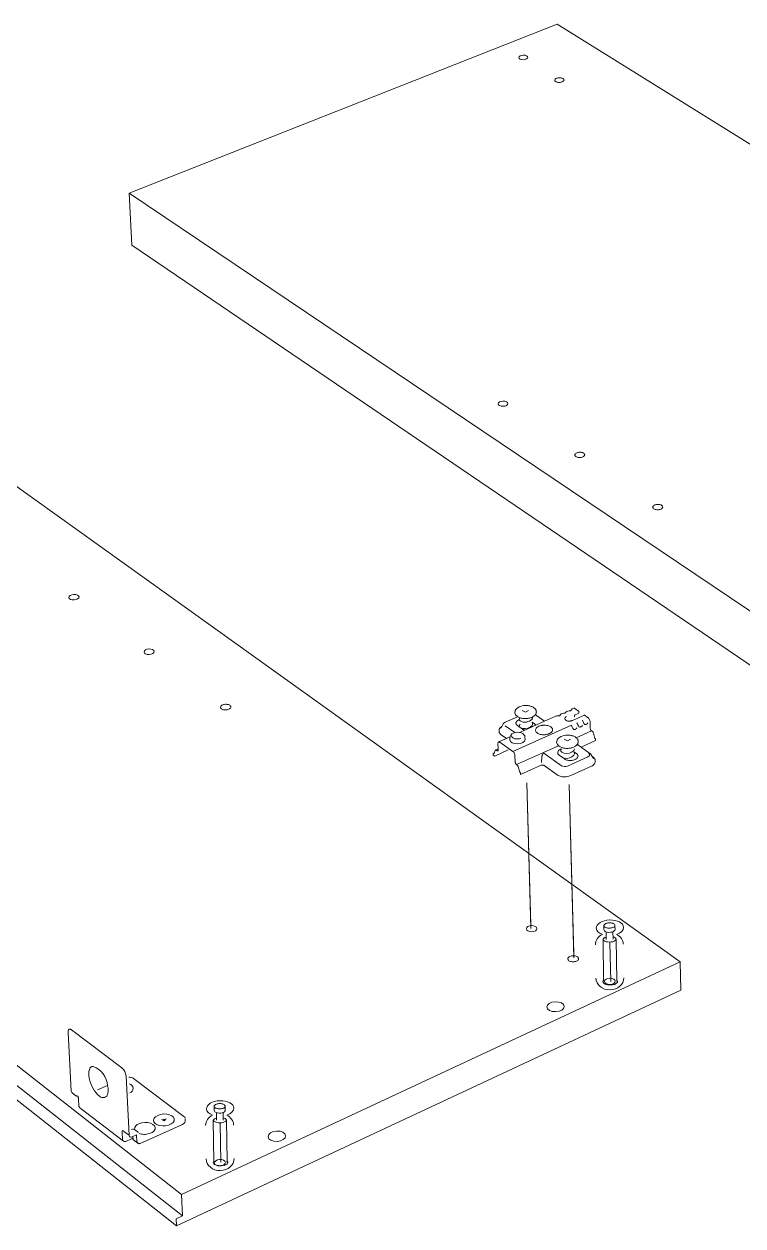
# Model space of a CAD drawing. Header units: metres. Extents: x -0.7 to 7.4, y 0 to 11.2.
# Drawn here: x 0.3107 to 0.3516, y 0.6545 to 0.7228 of the extents above; entities that cross this region are included whole.
import ezdxf

# ---------------------------------------------------------------- set-up
doc = ezdxf.new("R2010")
doc.units = ezdxf.units.M
doc.header["$MEASUREMENT"] = 0
for name, color, linetype, lineweight in [('PDF5_Geometry_Num_Penna__1', 255, 'Continuous', 18), ('PDF5_Geometry_Num_Penna__7', 7, 'Continuous', 18), ('PDF5_Solid Fills_Num_Penna__1', 255, 'Continuous', 18)]:
    doc.layers.add(name, color=color, linetype=linetype, lineweight=lineweight)

msp = doc.modelspace()

# ---------------------------------------------------------------- hatches: boundary and pattern name
at = {"layer": 'PDF5_Solid Fills_Num_Penna__1', "linetype": 'Continuous', "lineweight": 18}
msp.add_hatch(color=255, dxfattribs=at).paths.add_polyline_path([(0.3185090257184826, 0.6605215823742453), (0.3187101090518158, 0.6604175129298009), (0.3188487507184825, 0.6605836712631341)])

# ---------------------------------------------------------------- linework, layer by layer
at = {"layer": 'PDF5_Geometry_Num_Penna__1', "color": 255, "linetype": 'Continuous', "lineweight": 18, "flags": 128}
for points in [[(0.3395320412740381, 0.6715806718186897), (0.3393171996073714, 0.6796557551520231)], [(0.3419780612740381, 0.669942019040912), (0.3417215918295937, 0.6795679134853564)]]:
    msp.add_lwpolyline(points, dxfattribs=at)
at = {"layer": 'PDF5_Geometry_Num_Penna__7', "color": 7, "linetype": 'Continuous', "lineweight": 18, "flags": 128}
for points in [[(0.391122475162927, 0.6916322432075787), (0.3410375557184826, 0.7227835793186898), (0.3167029446073714, 0.7131668570964675)], [(0.3168495237740381, 0.7102076159853564), (0.3167027682184826, 0.7131670687631342)], [(0.3167027682184826, 0.7131669276520232), (0.3660084015518159, 0.6800075804298009)], [(0.3660013812740381, 0.6768644362631342), (0.3168495590518159, 0.7102075807075787)], [(0.3480627723851492, 0.6678812323742453), (0.3480345501629269, 0.6694807268186898), (0.2972105612740381, 0.7058609351520231), (0.2700763057184826, 0.6951463684853564)], [(0.3193747423851492, 0.6548808773742453), (0.319733870162927, 0.6550487995964676), (0.3196710757184826, 0.6562722329298009), (0.2700761646073714, 0.6951462273742453)], [(0.2698853118295937, 0.6934811515409119), (0.319394145162927, 0.6544755709853565), (0.3480626312740381, 0.6678814793186898)], [(0.3197337643295937, 0.6550488701520231), (0.2701878893295936, 0.6939990645964675)], [(0.3390390343295936, 0.683763570152023), (0.3392263593295937, 0.6836750229298009), (0.3394027482184825, 0.683763570152023)], [(0.3392350729407048, 0.6840526009853564), (0.3392812868295936, 0.6840526009853564), (0.3393306757184825, 0.684050131540912), (0.3393811229407048, 0.6840466037631342), (0.3394280423851492, 0.684040606540912), (0.3394749618295936, 0.6840307287631342), (0.3395176479407048, 0.6840190870964675), (0.339561745162927, 0.6840067398742453), (0.3396023146073714, 0.6839908648742453), (0.3396393562740381, 0.6839746370964674), (0.3396774562740381, 0.6839531176520232), (0.3397113229407047, 0.6839312454298008), (0.3397420146073714, 0.6839093732075786), (0.3397705896073714, 0.6838846787631342), (0.3397924618295937, 0.6838571620964675), (0.3398139812740381, 0.6838250593186898), (0.3398291507184825, 0.6837950732075786), (0.3398422034962603, 0.6837633232075787), (0.3398510229407047, 0.6837322787631342), (0.3398545507184825, 0.6837012343186897), (0.3398510229407047, 0.6836673676520231), (0.3398450257184825, 0.6836289148742453), (0.3398330312740381, 0.6835957537631342), (0.3398171562740381, 0.6835611815409119), (0.3397924618295937, 0.6835266093186898), (0.3397642396073714, 0.6834955648742452), (0.339733195162927, 0.6834638148742453), (0.3397021507184825, 0.6834426482075786), (0.3396704007184825, 0.6834207759853564), (0.3396333590518159, 0.6833985509853564)], [(0.3380849115518159, 0.6831021823742452), (0.3380725643295937, 0.6830961851520231), (0.3380478698851492, 0.6830841907075786), (0.3380203532184826, 0.6830661990409119), (0.3379949532184826, 0.6830467962631342), (0.3379762559962604, 0.6830284518186898), (0.3379575587740381, 0.6830062268186897), (0.3379452115518159, 0.6829815323742453), (0.3378824171073715, 0.6828689962631341)], [(0.338789267662927, 0.6834178479298009), (0.3380851232184826, 0.6831021118186897)], [(0.3388574948851492, 0.6832495729298008), (0.3388670198851492, 0.6832559229298009), (0.338876897662927, 0.6832580395964675)], [(0.3394059584962603, 0.6827448537631342), (0.3403217696073714, 0.6831561926520231)], [(0.3396114515518159, 0.6831092732075786), (0.3397511515518159, 0.6830094370964676), (0.3397670265518159, 0.6829967370964675), (0.3397829015518159, 0.6829843898742453), (0.3397924265518159, 0.6829723954298008), (0.3398047737740381, 0.6829593426520231), (0.3398139459962604, 0.6829469954298009), (0.3398234709962603, 0.6829314732075786)], [(0.3397953193295936, 0.6835266093186898), (0.3403216637740381, 0.6831561926520231), (0.3410011137740381, 0.6834616982075786)], [(0.3410189290518159, 0.6834676248742454), (0.3411720346073714, 0.6834736220964676)], [(0.3417761665518159, 0.6831717148742452), (0.3417948637740381, 0.6831741843186897), (0.3418195582184825, 0.6831780648742453), (0.3418449582184826, 0.6831844148742453), (0.3418724748851492, 0.6831897065409119), (0.3418975221073715, 0.6832020537631343)], [(0.3418974515518159, 0.6832021948742453), (0.3419105043295936, 0.6831997254298009)], [(0.3425734090518159, 0.683504666540912), (0.3425864618295936, 0.683504666540912), (0.3419105396073714, 0.6831998665409119)], [(0.3420221584962603, 0.6834020082075787), (0.3420193362740381, 0.6835113693186897)], [(0.3427917784962604, 0.6833582637631341), (0.3425864618295936, 0.683504666540912)], [(0.3429068546073714, 0.6831279351520231), (0.3429040323851492, 0.6831649768186898), (0.3428952129407047, 0.6832020184853564), (0.3428793379407047, 0.6832401184853564), (0.3428634629407047, 0.6832778657075786), (0.3428419434962603, 0.6833082045964676), (0.3428172490518159, 0.683336074040912), (0.3427918490518159, 0.6833582990409119)], [(0.3429164854407047, 0.6827727584853565), (0.3429069604407047, 0.6831280057075787)], [(0.337882487662927, 0.6828690315409119), (0.3378584987740381, 0.6828538620964676), (0.3378295709962603, 0.6828288148742453), (0.3378020543295936, 0.6828009454298009), (0.3377763015518159, 0.6827727232075786), (0.3377611321073715, 0.6827420315409121), (0.3377452571073714, 0.6827109870964675), (0.3377399654407048, 0.6826767676520231), (0.337736437662927, 0.6826418426520231), (0.3377399654407048, 0.6825670537631342)], [(0.3378515137740381, 0.6823896770964676), (0.3378116498851492, 0.6824210743186897), (0.337783427662927, 0.6824552937631343), (0.3377583804407048, 0.6824926882075786), (0.337745327662927, 0.6825293770964675), (0.3377400359962603, 0.6825667715409119)], [(0.3378825229407048, 0.6828688904298008), (0.3378204340518159, 0.6827570598742453)], [(0.3386335515518159, 0.6825143840409119), (0.3380849821073714, 0.6829038507075786)], [(0.3391909757184826, 0.682648051540912), (0.3391662812740381, 0.6826568709853564), (0.339144056274038, 0.6826635737631342), (0.3391253590518159, 0.6826727459853564), (0.3391101896073714, 0.6826829765409119), (0.3390911396073714, 0.6826917959853565), (0.3390724423851492, 0.6827044959853564), (0.3387768146073714, 0.6829165154298009)], [(0.3389353529407048, 0.6829906693186898), (0.3389106584962603, 0.6829687970964675), (0.3388947834962603, 0.6829405748742453), (0.3388856112740382, 0.6829127054298009), (0.3388884334962604, 0.682888716540912)], [(0.338910552662927, 0.6825209104298009), (0.339228052662927, 0.6826637854298009)], [(0.3392281937740381, 0.6826637148742453), (0.3394059937740381, 0.6827448537631342)], [(0.3405869173851492, 0.6824551173742452), (0.3405304729407047, 0.6824332451520231), (0.3404712062740381, 0.6824177229298009), (0.3404055896073714, 0.6824018479298009), (0.340371370162927, 0.6823993784853564), (0.3403375034962604, 0.6823954979298008), (0.3402687118295937, 0.6823930284853564), (0.340203095162927, 0.6823954979298008), (0.3401378312740381, 0.6824018479298009), (0.3400785646073714, 0.6824145479298008), (0.3400260007184825, 0.6824304229298009), (0.3399790812740381, 0.6824491201520231), (0.3399385118295937, 0.6824709923742452), (0.339901470162927, 0.6824925118186898), (0.3398732479407047, 0.6825168534853564), (0.3398446729407048, 0.6825450757075786), (0.3398263284962603, 0.682572945152023), (0.3398139812740381, 0.6826050479298008), (0.3398048090518159, 0.6826392673742453), (0.3398083368295936, 0.6826766618186897), (0.3398171562740381, 0.6827133507075787), (0.3398358534962603, 0.6827479229298009), (0.3398482007184825, 0.682766620152023), (0.3398640757184825, 0.6827846118186898), (0.3398827729407047, 0.6828008395964675), (0.339901470162927, 0.6828163618186898), (0.3399448618295937, 0.6828474062631342), (0.3399949562740381, 0.6828728062631342)], [(0.3399950621073715, 0.682872841540912), (0.3400508009962603, 0.6828943609853564), (0.3401093621073715, 0.6829127054298009), (0.3401756843295937, 0.6829254054298008), (0.3402067287740381, 0.6829285804298009), (0.3402437704407048, 0.6829314026520231), (0.3403093871073715, 0.682934577652023), (0.3403781787740381, 0.6829314026520231), (0.340440267662927, 0.6829254054298008), (0.3405020037740381, 0.6829127054298009), (0.3405517454407048, 0.6828975359853564), (0.3405986648851492, 0.6828784859853564), (0.3406399398851492, 0.682860141540912), (0.3406766287740381, 0.682834741540912), (0.3407076732184826, 0.6828103998742453), (0.3407330732184826, 0.6827821776520231), (0.3407517704407048, 0.6827546609853564), (0.340767292662927, 0.6827229109853564), (0.3407739954407048, 0.6826886915409119), (0.3407739954407048, 0.6826512970964675), (0.340764117662927, 0.682613902652023), (0.3407454204407048, 0.6825793304298009), (0.3407330732184826, 0.6825606332075786), (0.3407143759962604, 0.6825422887631342), (0.3406985009962603, 0.6825271193186897), (0.3406798037740382, 0.6825112443186897), (0.3406364121073715, 0.6824794943186898), (0.3405870232184826, 0.6824551526520231)], [(0.3420635040518158, 0.6826980048742454), (0.3420874929407048, 0.6827131743186897), (0.342115715162927, 0.682735046540912), (0.3421372346073714, 0.682760446540912), (0.3421626346073715, 0.6827911382075786)], [(0.3421158562740381, 0.682224824040912), (0.342990745162927, 0.6826199351520231)], [(0.3423776879407048, 0.6828408093186897), (0.3424023823851492, 0.6828570370964676), (0.3424306046073715, 0.6828757343186898), (0.3424528296073714, 0.682903956540912), (0.3424739962740381, 0.6829346482075787)], [(0.3426925773851492, 0.6829815323742453), (0.3427172718295936, 0.6829967018186898), (0.3427423190518158, 0.683018574040912), (0.3427670134962603, 0.6830443268186898), (0.3427881801629269, 0.6830743129298009)], [(0.3429909215518159, 0.6826199704298009), (0.3429729298851493, 0.6826351398742453), (0.3429538798851492, 0.6826605398742454), (0.3429380048851493, 0.6826852343186898), (0.3429260104407049, 0.682716631540912), (0.3429200132184826, 0.6827448537631342), (0.3429164854407048, 0.6827727232075786)], [(0.343025352662927, 0.6825949937631342), (0.3429907804407048, 0.6826200409853564)], [(0.3430970371073714, 0.6824894073742452), (0.343088217662927, 0.6825144545964675), (0.343075517662927, 0.682539149040912), (0.3430599954407048, 0.6825606684853565), (0.3430441204407048, 0.6825793657075786), (0.3430254232184826, 0.6825948879298008)], [(0.3431845259962603, 0.6821841487631342), (0.3430970371073714, 0.682489301540912)], [(0.3375310504407048, 0.6815240309853564), (0.3376806282184826, 0.6815924698742454), (0.3376711032184825, 0.6818940948742452)], [(0.3376709973851492, 0.6818942712631342), (0.3376738196073715, 0.6819260212631342), (0.3376805223851492, 0.6819503629298008), (0.3376928696073714, 0.6819690601520231), (0.3377080390518159, 0.681981760152023)], [(0.3381477765518159, 0.6821777282075786), (0.3377082154407048, 0.6819815837631342), (0.3377240904407048, 0.6819840532075786), (0.3377399654407048, 0.6819840532075786), (0.337758662662927, 0.6819784087631342), (0.3377763015518159, 0.681966061540912)], [(0.3386370087740381, 0.6812055784853563), (0.3386334809962603, 0.6812405034853564), (0.3386239559962604, 0.6812771923742452), (0.3386080809962603, 0.6813181145964675), (0.3385929115518159, 0.6813551562631341), (0.3385713921073715, 0.6813869062631341), (0.3385459921073715, 0.6814147757075787), (0.338521297662927, 0.6814366479298009), (0.3377765837740381, 0.6819658145964675)], [(0.3378514784962603, 0.6823898182075786), (0.3381478118295936, 0.6821777987631342), (0.3383496007184825, 0.682271637652023)], [(0.3383496712740381, 0.6820999407075786), (0.3383468490518158, 0.682224824040912)], [(0.3411100162740381, 0.6817702698742453), (0.3387238273851492, 0.6806950032075787), (0.338705130162927, 0.6807105254298008), (0.338686080162927, 0.6807320448742453), (0.3386709107184825, 0.6807602670964675), (0.3386582107184826, 0.6807916643186898), (0.3386493912740381, 0.680819886540912), (0.3386458634962603, 0.6808481087631343)], [(0.339210272662927, 0.6821278454298009), (0.3392032171073714, 0.6822523759853564)], [(0.3414313262740381, 0.6821329959853564), (0.3416186512740381, 0.6820440959853564), (0.341795040162927, 0.6821329959853564)], [(0.3416114898851492, 0.6823676284853564), (0.3416612315518159, 0.6823676284853564), (0.3417077982184826, 0.6823676284853564), (0.3417575398851492, 0.6823612784853564), (0.3418044593295936, 0.6823552812631342), (0.3418506732184826, 0.6823457562631342), (0.3418947704407048, 0.682333409040912), (0.341938867662927, 0.6823214145964676), (0.3419787315518159, 0.6823055395964676), (0.3420193009962603, 0.6822871951520231), (0.342053167662927, 0.6822677923742453), (0.3420877398851492, 0.6822459201520231), (0.3421191371073715, 0.6822215784853565), (0.3421470065518159, 0.6821968840409119), (0.3421724065518159, 0.682168309040912), (0.3421935732184825, 0.6821376173742453), (0.3422094482184825, 0.682106220152023), (0.3422217954407047, 0.6820751757075787), (0.3422281454407048, 0.6820437784853564), (0.342230967662927, 0.6820099118186898), (0.342230967662927, 0.6819781618186898), (0.342224617662927, 0.6819411201520231), (0.3422122704407048, 0.6819061951520231), (0.3421935732184825, 0.6818723284853564), (0.3421724065518159, 0.6818384618186898), (0.3421441843295936, 0.6818042423742453), (0.3421124343295937, 0.6817760201520231), (0.3420813898851492, 0.6817502673742454), (0.3420475232184825, 0.6817294534853564), (0.3420097759962604, 0.6817075812631342)], [(0.3421751229407048, 0.681844459040912), (0.3424026646073715, 0.6816828868186897)], [(0.3422247234962603, 0.6818100279298008), (0.3421876818295936, 0.6818565945964675)], [(0.3424025234962603, 0.6816825693186898), (0.3432244957184826, 0.6820561609853565), (0.3432244957184826, 0.682131302652023)], [(0.3432024471073715, 0.6821715898742453), (0.3431844554407047, 0.6821842898742453)], [(0.3432244957184826, 0.6821314437631343), (0.3432216734962604, 0.6821466132075786), (0.3432128540518159, 0.6821596659853565), (0.3432026234962604, 0.6821716604298009)], [(0.337400205162927, 0.6812405387631342), (0.3373966773851492, 0.6813181498742453)], [(0.3373967832184825, 0.6813180793186897), (0.3374031332184825, 0.6813332487631342)], [(0.3374842721073714, 0.6811813073742453), (0.3374003109962603, 0.681240574040912)], [(0.3374498762740381, 0.6813524398742453), (0.3374029568295937, 0.6813333898742453), (0.3374153040518159, 0.6813312732075787)], [(0.3374152687740381, 0.6813311320964676), (0.3374343187740381, 0.6813180793186897), (0.3374498409962603, 0.681352651540912)], [(0.3374436321073714, 0.6813430559853564), (0.3374154098851492, 0.681331061540912)], [(0.3374498057184825, 0.6813525104298008), (0.3375118946073715, 0.6815017354298009)], [(0.3382538921073714, 0.6815265004298009), (0.3374841309962604, 0.6811811309853565)], [(0.3375311209962603, 0.6815239251520231), (0.3375180682184826, 0.6815147529298008), (0.3375117182184826, 0.6815020529298008)], [(0.3375779698851492, 0.6815146118186898), (0.3375585671073715, 0.681523784040912), (0.3375426921073714, 0.6815266062631342), (0.3375310504407048, 0.681523784040912)], [(0.3375779698851492, 0.6815147882075786), (0.3376118365518159, 0.6814890354298009), (0.3376301809962604, 0.6814795104298008), (0.3376460559962604, 0.6814773937631342), (0.3376619309962603, 0.6814795104298008), (0.337673572662927, 0.6814929159853564), (0.3376806282184826, 0.6815147882075786), (0.3376806282184826, 0.6815366604298009), (0.3376806282184826, 0.6815923993186898)], [(0.3386459693295937, 0.680847967652023), (0.3386371498851492, 0.6812056843186897)], [(0.3402722043295937, 0.6813525809853563), (0.3402471571073715, 0.6813211837631342), (0.3402252848851492, 0.6812901393186898), (0.340206587662927, 0.6812587420964675), (0.340190712662927, 0.6812308726520231), (0.3401755432184826, 0.6811970059853565), (0.3401695459962604, 0.6811811309853565), (0.3401624904407048, 0.6811656087631343), (0.3401444987740381, 0.6808100087631342)], [(0.3411534432184826, 0.6812278387631342), (0.3414522459962603, 0.6810158193186897), (0.3414928154407048, 0.6809911248742453), (0.3415365598851492, 0.6809696054298009), (0.3415894765518159, 0.6809537304298009), (0.3416452154407048, 0.6809417359853565), (0.3417016598851492, 0.6809318582075786), (0.3417573987740381, 0.6809290359853564), (0.3418141959962603, 0.6809290359853564), (0.3418699348851492, 0.6809350332075786), (0.3419193237740381, 0.6809417359853565), (0.3419662432184826, 0.6809537304298009), (0.3420096348851492, 0.6809657248742453), (0.3420505571073714, 0.6809815998742453), (0.3420911265518159, 0.680999591540912), (0.3421253459962603, 0.6810221693186898), (0.3421532154407048, 0.6810472165409119), (0.3421779098851492, 0.6810719109853565), (0.3421997821073714, 0.6811033082075787), (0.3422149515518159, 0.6811339998742453), (0.3422220071073714, 0.6811685720964675), (0.3422191848851492, 0.681199616540912), (0.3422096598851492, 0.6812334832075787), (0.3421902571073714, 0.6812680554298008), (0.342165562662927, 0.681296277652023), (0.3421316959962604, 0.6813213248742452), (0.3419912904407048, 0.6814239832075787)], [(0.341231160162927, 0.6815671404298008), (0.341240685162927, 0.6815706682075787)], [(0.3420069890518159, 0.6817075459853564), (0.3419724168295937, 0.681692376540912), (0.3419283196073714, 0.6816726209853564), (0.3418856334962603, 0.6816574515409121), (0.3418387140518159, 0.681644751540912), (0.3417921473851492, 0.6816355793186897), (0.341741700162927, 0.6816264070964675), (0.3416947807184826, 0.6816204098742453), (0.3416453918295937, 0.6816168820964675), (0.3415963557184826, 0.6816168820964675), (0.3415459084962603, 0.6816168820964675), (0.3414993418295937, 0.6816228793186898), (0.3414524223851492, 0.6816295820964675), (0.3414055029407048, 0.6816355793186897), (0.3413585834962603, 0.6816486320964675), (0.3413151918295936, 0.6816606265409121), (0.3412964946073715, 0.681666976540912)], [(0.3424024882184826, 0.6816827457075786), (0.3429006104407047, 0.6813310262631342)], [(0.3429006457184826, 0.6813311673742454), (0.3429165207184826, 0.6813181145964675), (0.342931690162927, 0.6813054145964675), (0.3429440373851492, 0.6812902451520231), (0.342957090162927, 0.6812747229298008), (0.3429687318295937, 0.681258847929801)], [(0.3429688729407048, 0.6812588126520231), (0.3430348423851493, 0.6811558015409119)], [(0.3430720604407048, 0.6811275793186897), (0.3430350187740381, 0.6811558015409119), (0.343106632662927, 0.6810411487631343)], [(0.3431935571073715, 0.6809319287631342), (0.3431935571073715, 0.6809566232075787), (0.3431872071073714, 0.6809848454298009), (0.3431748598851492, 0.6810095398742453), (0.343162512662927, 0.6810349398742453), (0.343146637662927, 0.6810596343186898), (0.343124412662927, 0.681084681540912), (0.3430997182184826, 0.6811062009853565), (0.3430722015518159, 0.6811277204298009), (0.3430535043295937, 0.6811277204298009)], [(0.3387238273851492, 0.6806948973742454), (0.3387583996073715, 0.6806705557075787), (0.3387767440518158, 0.6806546807075787), (0.3387926190518159, 0.6806359834853564), (0.3388049662740381, 0.6806141112631342), (0.3388169607184826, 0.680589064040912), (0.3388264857184826, 0.6805611945964675), (0.3389167968295937, 0.6802563945964675)], [(0.3402968634962604, 0.680645402652023), (0.3402753440518159, 0.6806581026520231), (0.3402471218295937, 0.6806672748742453), (0.3402157246073714, 0.6806704498742453), (0.340184680162927, 0.6806704498742453), (0.3401536357184826, 0.6806640998742454), (0.3401254134962604, 0.6806545748742453), (0.3389573662740381, 0.6801282304298009)], [(0.3418168418295937, 0.6800752432075787), (0.341757575162927, 0.6800505487631342), (0.3416919584962604, 0.6800314987631342), (0.341627400162927, 0.6800163293186897), (0.3415550807184826, 0.6800071570964675), (0.3414834668295937, 0.6800036293186897), (0.3414118529407048, 0.6800036293186897), (0.3413405918295937, 0.6800092737631341), (0.341271800162927, 0.680022326540912), (0.3412065362740381, 0.6800378487631342), (0.3411472696073715, 0.6800593682075787), (0.3410911779407048, 0.6800847682075787), (0.3410446112740381, 0.6801154598742454), (0.3402967223851492, 0.6806453320964675)], [(0.3431969437740381, 0.6808536826520231), (0.3431934159962603, 0.6808138187631342), (0.3431775409962603, 0.6807732493186898), (0.3431563743295937, 0.6807358548742454), (0.3431246243295937, 0.6806984604298009), (0.3430847604407048, 0.6806607132075786), (0.3430378409962603, 0.6806303743186898), (0.3429821021073715, 0.6806017993186898), (0.3418168771073714, 0.6800751020964675)], [(0.3431934865518159, 0.6809318582075786), (0.3431970143295937, 0.6808535415409119)], [(0.3389574015518159, 0.6802030545964676), (0.3389545793295937, 0.6802189295964676), (0.3389450543295937, 0.6802340990409119), (0.3389355293295937, 0.6802432712631342), (0.3389168321073714, 0.680256324040912)], [(0.3389574015518159, 0.6801283009853565), (0.3389574015518159, 0.6802030898742454)], [(0.339534440162927, 0.6713868909853564), (0.3393143068295937, 0.6796556493186898)], [(0.3419808129407048, 0.6697111965409119), (0.3417183462740381, 0.6795678076520231)], [(0.3443236454407048, 0.671541584040912), (0.3443180009962603, 0.6715172423742454), (0.3443070648851492, 0.6714988979298009), (0.3442901315518159, 0.6714816118186898), (0.3442675537740381, 0.6714653840409119), (0.3442403898851492, 0.6714505673742454), (0.3442075815518159, 0.6714371618186897), (0.3441719509962603, 0.6714262257075786), (0.344132792662927, 0.6714170534853564), (0.3440918704407047, 0.6714103507075786), (0.3440477732184825, 0.671406470152023), (0.3440043815518158, 0.6714043534853564), (0.3439602843295936, 0.6714057645964675), (0.3439175982184826, 0.6714092923742453), (0.3438763232184825, 0.6714152895964676), (0.3438385759962603, 0.6714237562631342), (0.3438032982184825, 0.6714346923742452), (0.3437715482184825, 0.6714473923742453), (0.3437447371073714, 0.6714615034853564), (0.343723217662927, 0.6714777312631343), (0.3437069898851492, 0.6714950173742453), (0.3436971121073714, 0.6715126562631342), (0.3436928787740381, 0.6715313534853564)], [(0.3438246059962604, 0.6708883454298009), (0.3437826254407048, 0.6708745870964675), (0.3437487587740381, 0.6708604759853564), (0.3437191254407048, 0.6708442482075787), (0.3436937254407048, 0.6708266093186898), (0.3436729115518159, 0.6708065009853564), (0.3436577421073714, 0.6707846287631343), (0.3436492754407048, 0.6707648732075787), (0.3436453948851492, 0.6707430009853564)], [(0.343820372662927, 0.6711896176520231), (0.343826722662927, 0.6707606398742453)], [(0.3442116032184825, 0.6707655787631343), (0.3442052532184825, 0.6711949093186897)], [(0.3436453948851492, 0.6707348870964676), (0.3436771448851492, 0.668416431540912)], [(0.3440289348851492, 0.6705896837631342), (0.3440779709962604, 0.668373886540912)], [(0.3196710757184826, 0.6562722329298009), (0.3480344090518159, 0.6694805857075786)], [(0.3166848471073715, 0.6629298551520231), (0.3167381165518159, 0.6629266801520232), (0.3167913859962603, 0.6629199773742454), (0.3168383054407047, 0.6629072773742453), (0.3168827554407048, 0.6628917551520231), (0.3169229721073714, 0.6628734107075787), (0.3169568387740381, 0.6628508329298008)], [(0.3169566623851492, 0.662850974040912), (0.3198116929407048, 0.6606993823742453)], [(0.3136774165518159, 0.6618762843186897), (0.3136989359962603, 0.6618674648742453), (0.3137271582184826, 0.6618614676520231), (0.3137599665518159, 0.6618642898742453), (0.313774077662927, 0.661839595429801), (0.3137927748851492, 0.6618117259853564), (0.313805827662927, 0.6617831509853564), (0.313815352662927, 0.661752106540912), (0.313818527662927, 0.6617207093186898)], [(0.313855675162927, 0.6612456587631342), (0.3138433279407048, 0.661255536540912), (0.3138186334962603, 0.6617208504298009)], [(0.3163761312740381, 0.6593036523742453), (0.3138932812740381, 0.6611955995964675), (0.3138714090518159, 0.6612178245964675), (0.3138558868295937, 0.661245694040912)], [(0.3221640857184826, 0.6612684834853565), (0.3221584412740381, 0.6612441418186897), (0.322147505162927, 0.6612254445964675), (0.3221305718295937, 0.6612085112631343), (0.3221079940518159, 0.6611922834853564), (0.322080830162927, 0.6611774668186897), (0.3220480218295936, 0.6611637084853564), (0.3220123912740381, 0.6611531251520231), (0.3219732329407047, 0.6611439529298009), (0.3219323107184826, 0.6611372501520231), (0.3218882134962603, 0.6611333695964675), (0.3218448218295937, 0.6611316057075787), (0.3218007246073715, 0.6611330168186897), (0.3217580384962603, 0.6611361918186898), (0.3217167634962603, 0.661142189040912), (0.3216790162740381, 0.6611506557075786), (0.3216437384962604, 0.6611615918186897), (0.3216119884962603, 0.6611742918186897), (0.3215851773851492, 0.6611884029298009), (0.3215636579407048, 0.6612046307075787), (0.321547430162927, 0.6612215640409119), (0.3215375523851492, 0.6612395557075786), (0.3215333190518159, 0.6612582529298009)], [(0.3198116223851492, 0.6606993470964675), (0.3198391390518159, 0.6606746526520231), (0.3198617168295937, 0.660643255429801), (0.3198772390518159, 0.6606150332075786), (0.3198804140518159, 0.6605839887631342)], [(0.3198900096073715, 0.660428131540912), (0.3198769568295937, 0.6605463120964675)], [(0.3216650815518159, 0.6606150332075786), (0.3216231009962603, 0.6606016276520231), (0.3215892343295937, 0.660587516540912), (0.3215596009962604, 0.6605712887631342), (0.3215342009962603, 0.6605532970964676), (0.3215133871073714, 0.6605331887631342), (0.321498217662927, 0.6605116693186898), (0.3214897509962603, 0.6604919137631342), (0.3214858704407048, 0.660470041540912)], [(0.3216608482184826, 0.6609163054298008), (0.3216671982184826, 0.6604873276520231)], [(0.3220520787740381, 0.6604926193186897), (0.3220457287740381, 0.6609215970964675)], [(0.3163702398851492, 0.6598812554298009), (0.316351542662927, 0.6598904276520231), (0.3163321398851492, 0.6598943082075787), (0.3163169704407048, 0.659887605429801), (0.3163077982184825, 0.6598749054298009), (0.316300742662927, 0.6598565609853564), (0.316300742662927, 0.6598315137631342), (0.316326142662927, 0.6593626720964676)], [(0.3173291957184826, 0.6591630704298008), (0.3197302012740381, 0.6602372787631342)], [(0.3187743146073714, 0.6601748370964675), (0.3187213979407048, 0.6601681343186898), (0.3186684812740381, 0.6601653120964676), (0.3186155646073714, 0.6601653120964676)], [(0.3214862232184825, 0.6604619276520232), (0.3215176204407048, 0.6581431193186899)], [(0.321869375162927, 0.6603169359853565), (0.3219184112740381, 0.6581011387631343)], [(0.3163260721073715, 0.6593627426520231), (0.3163419471073715, 0.6593405176520231), (0.3163567637740381, 0.6593218204298009), (0.3163761665518159, 0.6593034759853564)], [(0.3163761665518159, 0.6593035465409119), (0.3164012137740381, 0.6592883770964676), (0.3164322582184826, 0.6592816743186898), (0.3164668304407048, 0.659278146540912), (0.3165042248851492, 0.6592848493186898), (0.3165416193295937, 0.6592975493186898)], [(0.3165415487740381, 0.6592975493186898), (0.3167976654407048, 0.6594132604298009)], [(0.316863670162927, 0.659540401540912), (0.3168280396073714, 0.6595284070964675), (0.3167952312740381, 0.6595248793186897), (0.3167627757184826, 0.6595319348742453), (0.3167384340518159, 0.6595471043186898), (0.3167165618295937, 0.6595661543186897), (0.3167042146073715, 0.6595940237631343), (0.3166975118295937, 0.6596285959853564)], [(0.3167976654407048, 0.6594131545964675), (0.3168280043295937, 0.6594258545964675), (0.316860812662927, 0.659428324040912), (0.3168911515518159, 0.6594318518186898), (0.3169229015518159, 0.6594258545964675), (0.3169229015518159, 0.6594406712631342), (0.3169197265518159, 0.659453724040912), (0.3169137293295937, 0.6595659073742454)], [(0.3171227148851493, 0.6596563243186898), (0.3168637759962603, 0.6595402604298009)], [(0.3171944346073715, 0.6591757704298008), (0.3169721846073714, 0.6593436926520231), (0.3169503123851493, 0.6593659176520231), (0.3169354957184826, 0.6593937870964676), (0.3169227957184826, 0.6594258898742453)], [(0.3171413415518159, 0.6592849551520231), (0.3171226443295937, 0.6596564301520231)], [(0.3171943993295936, 0.6591757351520231), (0.3171725271073715, 0.6591976073742453), (0.3171570048851493, 0.659221949040912), (0.3171443048851492, 0.6592501712631342), (0.317141482662927, 0.6592850962631341)], [(0.3173073940518159, 0.6591531926520231), (0.3172752912740381, 0.6591500176520231), (0.3172442468295937, 0.6591531926520231), (0.3172160246073715, 0.6591598954298008), (0.317194505162927, 0.6591757704298008)], [(0.3175413209962603, 0.6596809834853564), (0.3174690015518159, 0.6596845112631342), (0.3174002098851492, 0.6596901557075787), (0.3173317709962603, 0.6597063834853564), (0.3172693293295937, 0.6597222584853565)], [(0.3176873709962603, 0.6596878626520231), (0.3176129348851492, 0.6596808070964676), (0.3175413209962603, 0.6596808070964676)], [(0.319374777662927, 0.6548809126520231), (0.3193941804407048, 0.6544755709853565)]]:
    msp.add_lwpolyline(points, dxfattribs=at)
for points in [[(0.3409527832184825, 0.7195124473742454), (0.3409845332184825, 0.7194969251520231), (0.3410215748851493, 0.7194845779298008), (0.3410624971073715, 0.7194750529298009), (0.3411058887740381, 0.7194687029298008), (0.3411524554407048, 0.7194658807075787), (0.3411993748851492, 0.7194687029298008), (0.3412434721073715, 0.7194750529298009), (0.3412868637740381, 0.7194845779298008), (0.3413242582184826, 0.7194969251520231), (0.341358477662927, 0.7195124473742454), (0.3413866998851492, 0.7195311445964675), (0.3414082193295936, 0.7195530168186898), (0.3414205665518159, 0.7195752418186897), (0.3414276221073715, 0.7195967612631342), (0.3414233887740381, 0.7196182807075787), (0.3414145693295937, 0.7196405057075786), (0.3413958721073714, 0.719662025152023), (0.341374352662927, 0.7196810751520232), (0.341342602662927, 0.7196965973742453), (0.3413055609962604, 0.7197089445964675), (0.3412649915518159, 0.7197212918186898), (0.3412215998851492, 0.7197276418186898), (0.3411746804407048, 0.7197276418186898), (0.3411277609962603, 0.7197276418186898), (0.3410836637740381, 0.7197212918186898), (0.3410402721073714, 0.7197121195964675), (0.3410032304407048, 0.7196997723742453), (0.3409686582184825, 0.7196810751520232), (0.3409411415518159, 0.719665552929801), (0.3409189165518159, 0.7196436807075787), (0.3409065693295937, 0.7196214557075786), (0.3408998665518159, 0.7195999362631342), (0.3409030415518159, 0.7195752418186897), (0.3409129193295937, 0.7195530168186898), (0.3409280887740381, 0.7195311445964675)], [(0.3420945132184826, 0.698199201540912), (0.3421290854407048, 0.6981805043186897), (0.3421689493295936, 0.6981681570964675), (0.3422130465518159, 0.6981558098742453), (0.3422599659962604, 0.698149812652023), (0.3423061798851492, 0.6981462848742453), (0.3423562743295936, 0.698149812652023), (0.3424031937740382, 0.6981558098742453), (0.3424501132184826, 0.6981653348742454), (0.342490682662927, 0.6981805043186897), (0.3425280771073715, 0.698199201540912), (0.3425562993295937, 0.6982210737631342), (0.3425774659962603, 0.6982432987631342), (0.3425933409962603, 0.6982683459853565), (0.3425996909962604, 0.6982933932075787), (0.3425968687740381, 0.6983212626520231), (0.3425869909962603, 0.6983459570964675), (0.3425686465518159, 0.6983678293186898), (0.3425404243295937, 0.698389701540912), (0.3425093798851492, 0.6984083987631342), (0.3424688104407048, 0.6984242737631342), (0.3424250659962603, 0.6984362682075786), (0.3423784993295937, 0.6984426182075787), (0.3423308743295937, 0.6984454404298008), (0.342281132662927, 0.6984426182075787), (0.3422349187740382, 0.6984362682075786), (0.3421883521073715, 0.6984242737631342), (0.3421474298851492, 0.6984115737631342), (0.3421103882184826, 0.6983925237631341), (0.3420821659962603, 0.6983710043186898), (0.3420599409962604, 0.6983459570964675), (0.3420440659962603, 0.6983212626520231), (0.3420380687740381, 0.698295862652023), (0.3420415965518159, 0.6982711682075786), (0.3420511215518159, 0.6982461209853564), (0.3420691132184825, 0.6982210737631342)], [(0.3465317873851492, 0.6952371029298008), (0.3465628318295937, 0.6952180529298009), (0.3466034012740381, 0.6952028834853564), (0.3466467929407048, 0.6951901834853564), (0.3466937123851492, 0.6951841862631343), (0.3467434540518159, 0.6951810112631343), (0.3467935484962604, 0.6951841862631343), (0.3468404679407048, 0.6951901834853564), (0.3468873873851492, 0.6951997084853565), (0.3469272512740381, 0.6952155834853565), (0.3469653512740381, 0.6952342807075786), (0.3469935734962603, 0.6952558001520232), (0.3470182679407048, 0.6952808473742453), (0.347030615162927, 0.6953055418186898), (0.347036965162927, 0.6953309418186897), (0.3470334373851492, 0.6953588112631343), (0.347024265162927, 0.6953838584853564), (0.347005215162927, 0.6954085529298009), (0.3469776984962603, 0.6954300723742454), (0.3469431262740381, 0.6954494751520232), (0.3469025568295937, 0.6954649973742453), (0.346859165162927, 0.6954738168186898), (0.3468122457184825, 0.6954840473742453), (0.3467625040518159, 0.6954840473742453), (0.3467155846073715, 0.6954840473742453), (0.346665490162927, 0.6954738168186898), (0.3466220984962604, 0.6954649973742453), (0.3465787068295937, 0.6954494751520232), (0.3465441346073714, 0.6954300723742454), (0.3465123846073714, 0.6954085529298009), (0.3464912179407048, 0.6953866807075787), (0.3464753429407048, 0.6953588112631343), (0.3464696984962604, 0.6953337640409121), (0.3464725207184826, 0.6953087168186898), (0.3464848679407048, 0.6952808473742453), (0.346503565162927, 0.6952589751520232)], [(0.3219537948851492, 0.6838622773742453), (0.3219848393295937, 0.6838400523742454), (0.3220254087740381, 0.683824530152023), (0.3220695059962603, 0.6838121829298008), (0.322119247662927, 0.6838058329298009), (0.3221686365518159, 0.6838023051520231), (0.3222183782184825, 0.6838058329298009), (0.3222688254407048, 0.6838121829298008), (0.3223182143295937, 0.683824530152023), (0.3223623115518159, 0.6838400523742454), (0.3223997059962603, 0.6838587495964675), (0.3224314559962603, 0.683880269040912), (0.3224561504407047, 0.6839081384853564), (0.322474847662927, 0.6839335384853564), (0.3224801393295937, 0.6839621134853565), (0.3224801393295937, 0.6839896301520231), (0.3224713198851492, 0.6840182051520232), (0.322452622662927, 0.6840421940409119), (0.322427222662927, 0.6840682995964675), (0.3223933559962603, 0.6840862912631341), (0.3223534921073714, 0.6841021662631342), (0.3223093948851492, 0.6841141607075787), (0.3222624754407048, 0.6841205107075786), (0.3222095587740381, 0.6841240384853564), (0.3221598171073715, 0.6841240384853564), (0.3221093698851492, 0.6841141607075787), (0.3220628032184826, 0.6841021662631342), (0.3220194115518159, 0.6840862912631341), (0.3219784893295937, 0.6840682995964675), (0.3219474448851493, 0.6840460745964675), (0.3219227504407048, 0.6840206745964675), (0.3219068754407048, 0.6839920995964676), (0.3218973504407048, 0.6839645829298009), (0.3218973504407048, 0.6839367134853565), (0.3219068754407048, 0.6839081384853564), (0.321925572662927, 0.6838841495964676)], [(0.3417072690518159, 0.6695486012631342), (0.3417425468295937, 0.6695274345964675), (0.3417852329407048, 0.6695083845964676), (0.341832505162927, 0.6694967429298009), (0.3418822468295937, 0.6694868651520232), (0.3419351634962603, 0.6694836901520231), (0.3419884329407047, 0.6694868651520232), (0.3420378218295936, 0.6694967429298009), (0.3420882690518159, 0.6695083845964676), (0.3421316607184826, 0.6695242595964676), (0.342172230162927, 0.6695464845964675), (0.3422032746073714, 0.6695708262631341), (0.3422283218295936, 0.6695990484853565), (0.3422438440518159, 0.6696265651520231), (0.3422501940518159, 0.6696583151520231), (0.3422501940518159, 0.6696890068186897), (0.3422378468295937, 0.6697175818186898), (0.3422156218295937, 0.669745804040912), (0.342188105162927, 0.6697701457075786), (0.3421538857184825, 0.6697920179298009), (0.3421104940518159, 0.6698107151520231), (0.3420635746073715, 0.6698230623742453), (0.3420131273851492, 0.6698301179298009), (0.3419602107184825, 0.6698325873742453), (0.3419069412740381, 0.6698301179298009), (0.3418575523851492, 0.6698230623742453), (0.341807105162927, 0.6698107151520231), (0.3417644190518159, 0.6697920179298009), (0.3417231440518159, 0.6697740262631342), (0.3416920996073714, 0.6697482734853564), (0.341667405162927, 0.6697200512631342), (0.341651530162927, 0.6696890068186897), (0.341645180162927, 0.669661490152023), (0.341645180162927, 0.6696304457075787), (0.3416575273851492, 0.6696022234853565), (0.3416797523851492, 0.669574354040912)]]:
    msp.add_lwpolyline(points, close=True, dxfattribs=at)
for points in [[(0.341629940162927, 0.6837413804298008, -0.00671736808467436), (0.341791865162927, 0.6837540804298009), (0.3418416068295937, 0.6838161693186897), (0.3418885262740381, 0.6838602665409119), (0.3419753096073714, 0.6838969554298009), (0.3419911846073714, 0.683902952652023), (0.3420098818295936, 0.6839008359853564), (0.3420282262740381, 0.6838941332075786), (0.3420477348851492, 0.6838809393186898), (0.3422502293295936, 0.6837380643186898), (0.3422618709962603, 0.6837288920964676), (0.3422682209962604, 0.6837168976520231), (0.3422717487740381, 0.6837013754298009), (0.3422715723851493, 0.6836235173742453), (0.3420193362740381, 0.683511334040912)], [(0.3390696907184825, 0.6827546609853564, 0.2696897869304529), (0.3396147323851492, 0.6829222657075786), (0.3396306073851492, 0.682956485152023), (0.3396394268295936, 0.6829942323742453), (0.3396394268295936, 0.6830316268186898), (0.3396306073851492, 0.6830661990409119), (0.3396210823851493, 0.6830841907075786), (0.3396083823851492, 0.6831021823742452)], [(0.3424741373851492, 0.683215106540912, 0.04542930610672516), (0.3425892134962603, 0.6829844604298009), (0.3426146134962603, 0.6829756409853563), (0.3426396607184825, 0.6829721132075787), (0.342664355162927, 0.6829721132075787), (0.3426925773851492, 0.6829816382075786)], [(0.3385211918295937, 0.6814366126520232), (0.3418450640518159, 0.6829346482075787, 0.05888393957107625), (0.3419635973851492, 0.6827011093186898), (0.3419854696073714, 0.6826919370964675), (0.3420098112740381, 0.6826887620964676), (0.3420345057184825, 0.6826919370964675), (0.3420634334962603, 0.6826979343186897)], [(0.3421592832184825, 0.6830743834853565, 0.0349290632250594), (0.3422750296073714, 0.682844584040912), (0.3422997240518159, 0.6828322368186898), (0.3423247712740381, 0.682828709040912), (0.3423494657184826, 0.6828322368186898), (0.3423776879407048, 0.6828407034853564)], [(0.3428449421073714, 0.6813180087631342), (0.3428601115518159, 0.6813031920964676), (0.3428696365518159, 0.681283436540912), (0.3428759865518159, 0.6812682670964675), (0.3428759865518159, 0.6812530976520231), (0.3428759865518159, 0.6812333420964676), (0.3428696365518159, 0.6812181726520231), (0.3428601115518159, 0.6812030032075787), (0.3428481171073715, 0.6811843059853564), (0.3428290671073714, 0.6811712532075787), (0.3428068421073714, 0.6811557309853564), (0.342782147662927, 0.6811433837631342), (0.3416169579407049, 0.6806143229298005, -0.2250710314684547), (0.3412807607184825, 0.6806326673742453), (0.3402721690518158, 0.6813526868186898)], [(0.3414557737740381, 0.6810625976520231, 0.2666738596198476), (0.3419911493295937, 0.6812309079298009), (0.3420070243295937, 0.6812679495964675), (0.3420165493295936, 0.6813053440409119), (0.3420130215518159, 0.6813430912631342), (0.3420034965518159, 0.6813773107075787), (0.3419974993295937, 0.6813960079298008), (0.3419855048851492, 0.6814147051520232)], [(0.3443269615518159, 0.6713293176520231), (0.3443234337740381, 0.6715409843186898, 0.3169118938022166), (0.3442119559962603, 0.6716683370964676), (0.3441953754407048, 0.6716746870964675), (0.3441593921073715, 0.6716856232075786), (0.3441216448851492, 0.6716933843186897), (0.3440824865518159, 0.6716990287631341), (0.3440415643295937, 0.6717018509853565), (0.3440009948851492, 0.6717022037631342), (0.343960072662927, 0.6716997343186897), (0.3439205615518159, 0.6716955009853565), (0.3438817559962603, 0.6716880926520231), (0.3438454198851492, 0.6716789204298009), (0.343810847662927, 0.6716672787631341), (0.343779097662927, 0.6716524620964676), (0.3437512282184825, 0.6716344704298008), (0.3437293559962603, 0.6716161259853564), (0.3437127754407048, 0.6715963704298008), (0.3437011337740381, 0.6715759093186897), (0.3436944309962603, 0.6715543898742453), (0.3436930198851492, 0.6715335759853565), (0.3436958421073714, 0.6713204982075787)], [(0.3444253865518159, 0.6684270148742454), (0.3443939893295936, 0.6707486454298008, 0.3180112940281153), (0.3442098393295937, 0.6708932843186903)], [(0.3436771448851492, 0.6684541787631342, 0.2352421576617333), (0.3436408087740381, 0.6683744509853564), (0.3436410204407048, 0.6683549423742453)], [(0.3437702782184826, 0.6682202870964675), (0.343788622662927, 0.668213231540912), (0.3438274282184825, 0.6682008843186898), (0.343867997662927, 0.6681913593186898), (0.3439120948851492, 0.6681835982075787), (0.3439576032184825, 0.6681786593186898), (0.3440038171073715, 0.6681751315409119), (0.3440514421073714, 0.6681740732075787), (0.3440987143295937, 0.6681761898742453), (0.3441456337740381, 0.6681804232075786), (0.3441907893295936, 0.6681864204298009), (0.3442345337740381, 0.6681948870964675), (0.3442751032184825, 0.6682058232075786), (0.3443139087740381, 0.6682185232075786), (0.3443488337740381, 0.6682329870964675), (0.3443802309962603, 0.6682499204298008), (0.3444070421073714, 0.6682686176520232), (0.3444296198851493, 0.6682887259853564), (0.3444476115518159, 0.6683102454298009), (0.344458547662927, 0.6683331759853565), (0.3444634865518159, 0.6683568120964676), (0.3444641921073714, 0.6683853870964676, 0.2169236179015837), (0.3444253865518173, 0.6684647620964692)], [(0.3163702046073715, 0.6598812907075787), (0.3164044593295937, 0.6598524334853565), (0.316697617662927, 0.6596284195964676), (0.3165236982184826, 0.6629798084853564, 0.1972737945647449), (0.3162853615518159, 0.6634639959853564), (0.3134278262740381, 0.6656184804298009), (0.3133999568295937, 0.6656371776520231), (0.3133717346073714, 0.6656498776520231), (0.313343865162927, 0.6656558748742453), (0.3133188179407048, 0.6656590498742453), (0.3132968398851492, 0.6656525587631342), (0.3132742621073715, 0.665637036540912), (0.313255917662927, 0.6656151643186897), (0.3132411009962603, 0.6655872948742454), (0.3132312232184826, 0.6655523698742453), (0.3132280482184825, 0.6655121532075786), (0.3132282246073715, 0.6654679148742453), (0.313412445162927, 0.6621299315409119), (0.3134180896073714, 0.6620953593186898), (0.3134339646073714, 0.6620674898742452), (0.3134526971073714, 0.6620487926520231), (0.3136710665518159, 0.6618801648742453)], [(0.3149085757184826, 0.662204685152023), (0.3154733729407048, 0.6624576268186897, -0.1961841976365909), (0.3154232432184825, 0.6618584337631342), (0.3154140709962603, 0.6618485559853565), (0.3154077209962604, 0.6618393837631342, -0.4245287218966524), (0.3149985340518149, 0.6618740618186888)], [(0.3221674371073714, 0.6610563582075786), (0.3221639093295937, 0.6612680248742454, 0.3148556637938691), (0.3220524315518159, 0.661395377652023), (0.3220358509962603, 0.6614017276520231), (0.321999867662927, 0.6614123109853565), (0.3219621204407048, 0.6614200720964676), (0.3219229621073715, 0.6614260693186897), (0.3218820398851492, 0.6614285387631342), (0.3218414704407048, 0.661428891540912), (0.3218005482184826, 0.6614267748742453), (0.3217610371073715, 0.6614221887631342), (0.3217222315518158, 0.6614151332075786), (0.3216858954407048, 0.6614056082075787), (0.3216513232184826, 0.661393966540912), (0.3216195732184826, 0.6613791498742454), (0.3215913509962604, 0.6613615109853564), (0.3215698315518159, 0.661343166540912), (0.3215532509962603, 0.6613234109853564), (0.3215416093295937, 0.6613025970964675), (0.3215349065518159, 0.6612807248742454), (0.3215334954407048, 0.6612602637631343), (0.321536317662927, 0.6610471859853564)], [(0.3222658621073715, 0.6581537026520231), (0.3222344648851492, 0.6604753332075787, 0.3168266130481975), (0.3220503148851493, 0.6606203248742463)], [(0.3172535601629268, 0.6602805998742461, 0.3565808985353526), (0.3170067215518159, 0.6599524459853564), (0.3172293243295937, 0.6597845237631341)], [(0.3215176204407048, 0.6581812193186898, 0.2343857699829717), (0.3214812843295937, 0.6581011387631343), (0.3214814607184825, 0.6580821945964676)], [(0.3216107537740381, 0.6579473276520231), (0.3216290982184826, 0.6579402720964675), (0.3216679037740381, 0.6579279248742453), (0.3217084732184826, 0.6579180470964675), (0.3217525704407048, 0.6579106387631343), (0.3217984315518159, 0.6579053470964675), (0.321844292662927, 0.6579018193186897), (0.3218922704407048, 0.6579011137631342), (0.3219391898851492, 0.657902877652023), (0.3219861093295937, 0.6579067582075787), (0.3220309121073714, 0.6579134609853564), (0.3220750093295937, 0.6579215748742454), (0.3221155787740381, 0.6579325109853564), (0.3221543843295936, 0.6579452109853564), (0.3221893093295937, 0.6579596748742452), (0.3222207065518159, 0.6579769609853564), (0.322247517662927, 0.6579953054298009), (0.3222700954407048, 0.6580154137631342), (0.3222880871073714, 0.6580372859853565), (0.3222990232184825, 0.6580605693186897), (0.3223039621073714, 0.6580834998742453), (0.322304667662927, 0.6581124276520232, 0.2191162376021408), (0.3222658621073701, 0.6581914498742437)]]:
    msp.add_lwpolyline(points, format="xyb", dxfattribs=at)
msp.add_lwpolyline([(0.3396057718295937, 0.6832869320964676), (0.3396174134962603, 0.683314801540912), (0.3396276440518158, 0.6833430237631342), (0.3396304662740381, 0.6833708932075786), (0.339627467662927, 0.6833956229298008), (0.3395953648851492, 0.6833797479298008), (0.3395526787740381, 0.6833645784853564), (0.3395085815518159, 0.6833487034853564), (0.3394616621073714, 0.6833360034853564), (0.3394154482184826, 0.6833278895964675), (0.3393688815518159, 0.683317659040912), (0.3393191398851492, 0.6833120145964675), (0.339268692662927, 0.683308134040912), (0.3392193037740381, 0.683308134040912), (0.3391723843295937, 0.683308134040912), (0.3391219371073715, 0.6833120145964675), (0.3390753704407048, 0.683317659040912), (0.3390291565518159, 0.6833278895964675), (0.3389857648851493, 0.6833360034853564), (0.338941667662927, 0.6833487034853564), (0.3389236759962603, 0.683355759040912, 0.5472674024763591), (0.3389299907184802, 0.683174325429797, 0.3417310255675969)], format="xyb", close=True, dxfattribs=at)
at = {"layer": 'PDF5_Geometry_Num_Penna__7', "color": 7, "linetype": 'Continuous', "lineweight": 18}
for centre, radius, start, end in [((0.3442182441315909, 0.667932711402582), 0.0002680561472844234, 66.56673295871919, 79.5226409362185), ((0.3141970710305108, 0.6623506421889743), 0.001280704741321248, 4.790246205042235, 68.73494723979503), ((0.3166670807448483, 0.6622929099568114), 0.0002590779635658347, 284.6599145370525, 81.08081583158251), ((0.3220656389326735, 0.6576775345265117), 0.0002489896161484983, 66.40031236517231, 80.32944931819178)]:
    msp.add_arc(centre, radius, start, end, dxfattribs=at)
for centre, major_axis, ratio in [((0.339112483094332, 0.720884796200683), (0.0002635157832228673, 7.705199068896995e-06), 0.4912982172703345), ((0.3379595570006578, 0.7012073574793538), (0.0002782310547279621, 9.23934123076009e-06), 0.5284972572648658), ((0.3135621143857585, 0.6902094496291152), (0.0002885666730271241, 1.787239089401371e-05), 0.532751664117493), ((0.3178369316255934, 0.6871129443889009), (0.0002912105814829036, 1.664405394796731e-05), 0.5385024858056393), ((0.3395849417894374, 0.671370761023478), (0.0003014931406908894, 1.030938070034626e-05), 0.5731146631354755), ((0.3440378407568597, 0.6683743097489505), (0.0003051566703521358, 8.355262259840401e-06), 0.5779240311805167), ((0.340941983223403, 0.6669367260376687), (0.0004918148885176832, 1.580264454070779e-05), 0.5728546433943916), ((0.3251002284469405, 0.6595745169359731), (0.0004983397049511672, 2.554939774190856e-05), 0.5916087262003954), ((0.3218569164632052, 0.6580676718128124), (0.0003127075489898767, 2.175008107596632e-05), 0.5897698975062694)]:
    msp.add_ellipse(centre, major_axis=major_axis, ratio=ratio, dxfattribs=at)
for centre, major_axis, ratio, start_param, end_param in [((0.3392296900821317, 0.6836812037520134), (0.0005968164276105026, 2.112610453663955e-05), 0.6217289527778945, 1.539656558918663, 4.152086202648853), ((0.3392661113550813, 0.6830684880363868), (0.0005776519508479128, 1.477548247730276e-05), 0.4627485059927818, 2.344224902775017, 3.69051233509009), ((0.3417371756920599, 0.6833153759250546), (0.0002695651448992309, 1.584127927611867e-06), 0.5634524402527185, 2.216075891723276, 5.407655740217048), ((0.3387749539633926, 0.682250811613838), (0.0004285525863234608, 1.788178655326434e-05), 0.656342794285931, 6.225122594427152, 9.453626477855822), ((0.3387797762910355, 0.682119904335162), (0.0004302324920680834, 1.703147046161479e-05), 0.5747598583521201, 3.153451855691226, 6.246318267272841), ((0.3387804905079356, 0.6823398380338929), (0.000339884715327754, 1.617138841303323e-05), 0.5490656776544814, 3.121913627031768, 5.301378174673663), ((0.3416234467897675, 0.6819907880211), (0.0006169067175135768, 1.180398777056446e-05), 0.6110610687180063, 1.578257538793628, 4.142368615439977), ((0.3415268687537174, 0.6813849048229461), (0.0004616767667021682, 1.908482040069437e-05), 0.5375335823046682, 2.243193501912504, 3.747876387038164), ((0.344007451700598, 0.671316477224207), (0.0003195274703495787, 1.402602523015162e-06), 0.4877946636942423, 4.030648966373067, 6.349840409416649), ((0.3440189246129677, 0.6707661525026897), (0.0003672333177091036, 4.768633552809654e-06), 0.4234559738101745, 3.081282570359511, 6.282184551249349), ((0.3149383289457616, 0.6626651373694301), (-0.0003633842739315107, 0.0008638603166549741), 0.4497580917669157, 6.078371055316016, 8.786088602089217), ((0.3186756213381695, 0.6605015245485535), (0.0005891037227608864, 3.530956946595776e-05), 0.5680702845855399, 2.154253796305159, 4.576170851195681), ((0.3186841621671441, 0.660504087778111), (0.0005858316337448154, 3.118048061978573e-05), 0.5729260610650403, 4.836272388580547, 8.463020299895112), ((0.3218521094310835, 0.6610399335032244), (0.0003155201363682081, 4.841499071650547e-06), 0.4832000772374515, 3.99774771507498, 6.352344554442247), ((0.3175940931941399, 0.6600180175872896), (0.000592953950205921, 3.704627549416806e-05), 0.5688112102113996, 4.834430774899803, 8.429617786116387), ((0.3218593020356141, 0.6604923332134692), (0.0003672344597598354, 4.671906655762116e-06), 0.4204471659567949, 3.074543362874329, 6.289737174335517)]:
    msp.add_ellipse(centre, major_axis=major_axis, ratio=ratio, start_param=start_param, end_param=end_param, dxfattribs=at)
for points in [[(0.3411720346073714, 0.6834736220964676), (0.3411720346073714, 0.6834736220964676), (0.3412496457184826, 0.6835918026520232), (0.3413152623851492, 0.6836013276520234)], [(0.3413152623851492, 0.6836013276520231), (0.3413805262740381, 0.6836108526520233), (0.3414771873851492, 0.6836108526520234), (0.3414771873851492, 0.6836108526520234)], [(0.3414771873851492, 0.6836108526520231), (0.3414771873851492, 0.6836108526520231), (0.3415706734962604, 0.6837353832075787), (0.3416299401629271, 0.6837413804298009)], [(0.341287992662927, 0.6815862609853564), (0.341287992662927, 0.6815862609853564), (0.3411694593295936, 0.6814754887631341), (0.3413031621073714, 0.6813929387631341)], [(0.3413031621073714, 0.6813929387631342), (0.3414368648851493, 0.6813103887631341), (0.3416912176629271, 0.6812853415409118), (0.3418975926629271, 0.6814165748742452)], [(0.341897592662927, 0.6814165748742453), (0.3419812009962603, 0.6814694915409121), (0.3420090704407049, 0.6815372248742455), (0.3420129509962604, 0.6815979026520232)], [(0.3440225496073714, 0.6718649048742453), (0.3435925134962604, 0.6718514993186898), (0.343249966274038, 0.6716430076520232), (0.3432580801629269, 0.6713995909853567)], [(0.3448148884962604, 0.6714489798742453), (0.3448074801629269, 0.6716920437631343), (0.3444515273851492, 0.671878310429801), (0.3440225496073716, 0.6718649048742454)], [(0.3436045079407048, 0.6710485770964676), (0.3433649718295936, 0.670928985429801), (0.3432037523851493, 0.6707099104298009), (0.3432072801629271, 0.6704587326520232)], [(0.343258080162927, 0.6713995909853564), (0.3432623134962604, 0.6712493076520231), (0.3433998968295937, 0.6711216020964675), (0.3436045079407047, 0.6710485770964679)], [(0.343696547662927, 0.6713201454298009), (0.343702897662927, 0.6712598204298008), (0.3437406448851492, 0.6712171343186896), (0.3438066143295936, 0.6711945565409118)], [(0.3444095468295937, 0.6710475187631342), (0.3446543746073715, 0.6711286576520232), (0.344820180162927, 0.6712792937631344), (0.3448148884962604, 0.6714489798742456)], [(0.344794780162927, 0.6704827215409119), (0.3447912523851492, 0.6707240215409122), (0.3446367357184826, 0.6709318076520232), (0.3444095468295937, 0.6710475187631341)], [(0.3432369134962603, 0.6685547909853564), (0.3432425579407048, 0.6681833159853564), (0.3436020384962604, 0.6678876882075786), (0.3440405412740382, 0.6678943909853561)], [(0.3436418671073714, 0.6683522259853565), (0.3436556254407048, 0.6682869620964674), (0.3436961948851492, 0.668249567652023), (0.3437702782184826, 0.6682202870964674)], [(0.3436771448851492, 0.668416431540912), (0.343682096357215, 0.668416431540912), (0.3436746214846002, 0.6684023204298006), (0.3436792615518159, 0.6684023204298006)], [(0.3436799671073715, 0.6683984398742453), (0.3436900691255662, 0.6683984398742453), (0.3436905504407047, 0.6683815065409118), (0.3437004282184825, 0.6683815065409118)], [(0.3440405412740382, 0.6678943909853564), (0.3444790440518159, 0.6679014465409121), (0.3448293523851492, 0.6682076576520232), (0.3448244134962604, 0.6685791326520233)], [(0.3444035143295937, 0.6683917370964675), (0.3444137448851492, 0.6683917370964675), (0.3444215059962604, 0.6683987926520231), (0.344423975440705, 0.6684090232075783)], [(0.3444246809962603, 0.6684125509853565), (0.344429321063476, 0.6684125509853565), (0.3444207464846001, 0.6684270148742457), (0.3444253865518159, 0.6684270148742457)], [(0.321863342662927, 0.6615914515409119), (0.3214333065518159, 0.6615780459853564), (0.3210904065518159, 0.6613699070964675), (0.3210985204407049, 0.6611261376520231)], [(0.3226553287740381, 0.6611758793186898), (0.3226479204407048, 0.6614189432075788), (0.3222923204407048, 0.6616055626520233), (0.321863342662927, 0.6615914515409121)], [(0.3214445954407048, 0.6607751237631342), (0.3212054121073715, 0.6606562376520231), (0.3210441926629271, 0.6604371626520232), (0.321047720440705, 0.6601856320964677)], [(0.3210985204407047, 0.6611261376520231), (0.3211027537740381, 0.6609762070964675), (0.3212403371073714, 0.6608485015409121), (0.3214445954407049, 0.6607751237631344)], [(0.3215370232184825, 0.6610471859853564), (0.3215433732184825, 0.6609865082075786), (0.3215811204407047, 0.6609441748742453), (0.3216470898851492, 0.6609215970964674)], [(0.3222499871073715, 0.6607740654298009), (0.3224948148851492, 0.6608555570964676), (0.3226606204407048, 0.6610061932075786), (0.3226553287740381, 0.6611758793186896)], [(0.3226352204407048, 0.6602096209853564), (0.322631692662927, 0.6604512737631343), (0.3224771759962604, 0.6606587070964677), (0.3222499871073715, 0.6607740654298009)], [(0.3168412687740381, 0.659959501540912), (0.3168412687740381, 0.659959501540912), (0.3169312271073714, 0.6600014820964676), (0.3170067215518159, 0.6599524459853561)], [(0.3197302012740381, 0.6602372787631342), (0.3197302012740381, 0.6602372787631342), (0.3198945957184826, 0.6603406426520232), (0.3198900096073714, 0.6604281315409121)], [(0.3171944346073715, 0.6591757704298008), (0.3171944346073715, 0.6591757704298008), (0.3172685179407047, 0.659135906540912), (0.3173291957184825, 0.6591630704298012)], [(0.3210773537740381, 0.6582813376520231), (0.3210829982184826, 0.6579102154298009), (0.3214424787740381, 0.657614587652023), (0.3218809815518158, 0.6576212904298007)], [(0.321482342662927, 0.658079266540912), (0.3214961009962603, 0.6580136498742453), (0.3215366704407048, 0.6579762554298006), (0.3216107537740381, 0.6579473276520229)], [(0.3215176204407048, 0.6581431193186899), (0.3215222201001797, 0.6581431193186899), (0.3215147480761926, 0.6581290082075782), (0.3215197371073713, 0.6581290082075782)], [(0.321520442662927, 0.6581254804298009), (0.3215305446811217, 0.6581254804298009), (0.3215310259962603, 0.6581085470964674), (0.321540903774038, 0.6581085470964674)], [(0.3218809815518159, 0.6576212904298009), (0.3223194843295937, 0.6576279932075787), (0.3226697926629271, 0.6579345570964674), (0.3226648537740383, 0.6583056793186897)], [(0.3222439898851492, 0.6581184248742453), (0.3222542204407048, 0.6581187776520231), (0.3222545166838396, 0.6581353582075787), (0.3222644509962603, 0.6581353582075787)], [(0.3222651565518159, 0.6581392387631342), (0.3222701455829942, 0.6581392387631342), (0.322261222040156, 0.6581537026520228), (0.3222658621073714, 0.6581537026520228)]]:
    msp.add_open_spline(points, degree=3, dxfattribs=at)

doc.saveas('drawing.dxf')
